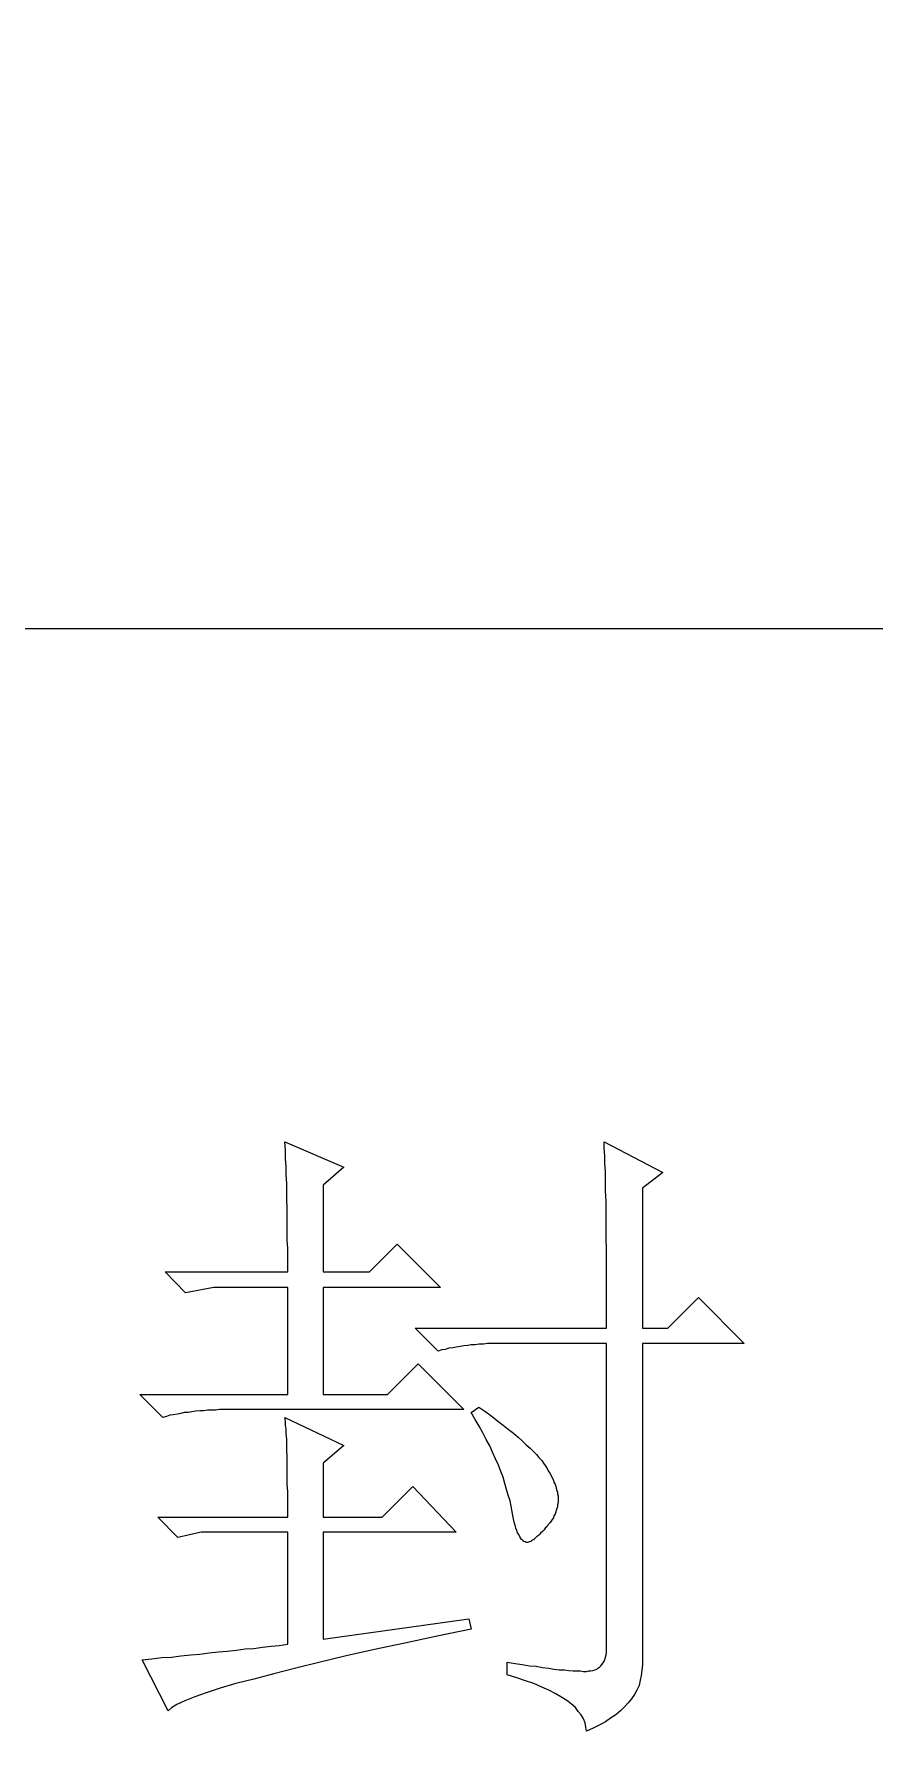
# Model space of a CAD drawing. Extents: x -325 to 325, y -324 to 275.
# Drawn here: x 38.9 to 75.8, y -323.4 to -248.9 of the extents above; entities that cross this region are included whole.
import ezdxf

# ---------------------------------------------------------------- set-up
doc = ezdxf.new("R2010")
doc.units = 0
doc.header["$MEASUREMENT"] = 0
doc.layers.get('0').update_dxf_attribs({"linetype": 'CONTINUOUS'})

msp = doc.modelspace()

# ---------------------------------------------------------------- linework, layer by layer
msp.add_lwpolyline([(-324.99998, 272.999941, -0.414214), (-322.99998, 274.999941), (-322.99998, 274.999941), (323.00002, 274.999941), (323.00002, 274.999941, -0.414214), (325.00002, 272.999941), (325.00002, 272.999941), (325.00002, -273.000059), (325.00002, -273.000059, -0.414214), (323.00002, -275.000059), (323.00002, -275.000059), (-322.99998, -275.000059), (-322.99998, -275.000059, -0.414214), (-324.99998, -273.000059), (-324.99998, -273.000059), (-324.99998, 272.999941)], format="xyb")
for points in [[(50.046523, -303.25082), (50.046523, -302.89584), (50.046523, -302.89584), (50.046523, -302.56584), (50.046523, -302.56584), (50.046523, -302.209824), (50.046523, -302.209824), (50.021548, -301.853828), (50.021548, -301.853828), (50.021548, -301.498828), (50.021548, -301.498828), (50.021548, -301.142832), (50.021548, -301.142832), (50.021548, -300.787832), (50.021548, -300.787832), (50.021548, -300.431816), (50.021548, -300.431816), (49.995503, -300.07582), (49.995503, -300.07582), (49.995503, -299.72082), (49.995503, -299.72082), (49.995503, -299.364844), (49.995503, -299.364844), (49.970527, -298.983848), (49.970527, -298.983848), (49.970527, -298.628828), (49.970527, -298.628828), (49.944541, -298.272813), (49.944541, -298.272813), (49.944541, -297.916836), (49.944541, -297.916836), (49.919507, -297.53584), (49.919507, -297.53584), (52.510518, -298.653848), (52.510518, -298.653848), (51.595527, -299.44084), (51.595527, -299.44084), (51.595527, -303.25082), (51.595527, -303.25082), (53.62751, -303.25082), (53.62751, -303.25082), (54.847495, -302.031816), (54.847495, -302.031816), (56.75252, -303.936836), (56.75252, -303.936836), (51.595527, -303.936836), (51.595527, -303.936836), (51.595527, -308.63584), (51.595527, -308.63584), (54.415542, -308.63584), (54.415542, -308.63584), (55.761533, -307.289844), (55.761533, -307.289844), (57.76854, -309.296816), (57.76854, -309.296816), (47.22752, -309.296816), (47.22752, -309.296816), (47.049541, -309.296816), (47.049541, -309.296816), (46.871504, -309.321816), (46.871504, -309.321816), (46.693521, -309.321816), (46.693521, -309.321816), (46.515542, -309.321816), (46.515542, -309.321816), (46.36355, -309.346816), (46.36355, -309.346816), (46.185513, -309.346816), (46.185513, -309.346816), (46.007534, -309.372852), (46.007534, -309.372852), (45.830508, -309.397813), (45.830508, -309.397813), (45.6775, -309.423828), (45.6775, -309.423828), (45.499521, -309.423828), (45.499521, -309.423828), (45.347529, -309.473848), (45.347529, -309.473848), (45.195537, -309.499824), (45.195537, -309.499824), (45.0175, -309.524844), (45.0175, -309.524844), (44.864492, -309.55082), (44.864492, -309.55082), (44.712505, -309.60082), (44.712505, -309.60082), (44.560513, -309.651816), (44.560513, -309.651816), (43.544551, -308.63584), (43.544551, -308.63584), (50.046523, -308.63584), (50.046523, -308.63584), (50.046523, -303.936836), (50.046523, -303.936836), (46.795508, -303.936836), (46.795508, -303.936836), (45.550542, -304.16584), (45.550542, -304.16584), (44.661543, -303.25082), (44.661543, -303.25082), (50.046523, -303.25082)], [(59.673506, -320.39582), (60.028511, -320.446816), (60.028511, -320.446816), (60.333511, -320.497832), (60.333511, -320.497832), (60.66354, -320.548828), (60.66354, -320.548828), (60.943501, -320.573828), (60.943501, -320.573828), (61.222515, -320.624824), (61.222515, -320.624824), (61.501523, -320.649824), (61.501523, -320.649824), (61.730522, -320.70082), (61.730522, -320.70082), (61.959521, -320.726816), (61.959521, -320.726816), (62.18751, -320.726816), (62.18751, -320.726816), (62.390522, -320.751816), (62.390522, -320.751816), (62.568501, -320.776816), (62.568501, -320.776816), (62.746538, -320.776816), (62.746538, -320.776816), (62.89853, -320.776816), (62.89853, -320.776816), (63.025547, -320.802832), (63.025547, -320.802832), (63.152505, -320.802832), (63.152505, -320.802832), (63.254492, -320.776816), (63.254492, -320.776816), (63.356533, -320.776816), (63.356533, -320.776816), (63.432529, -320.751816), (63.432529, -320.751816), (63.533501, -320.726816), (63.533501, -320.726816), (63.610508, -320.70082), (63.610508, -320.70082), (63.660518, -320.649824), (63.660518, -320.649824), (63.737524, -320.599824), (63.737524, -320.599824), (63.787534, -320.548828), (63.787534, -320.548828), (63.838496, -320.497832), (63.838496, -320.497832), (63.889517, -320.421816), (63.889517, -320.421816), (63.940542, -320.34582), (63.940542, -320.34582), (63.965513, -320.268848), (63.965513, -320.268848), (63.991504, -320.167832), (63.991504, -320.167832), (64.016538, -320.06582), (64.016538, -320.06582), (64.041509, -319.964824), (64.041509, -319.964824), (64.041509, -319.837832), (64.041509, -319.837832), (64.041509, -319.73582), (64.041509, -319.73582), (64.041509, -306.40084), (64.041509, -306.40084), (59.342524, -306.40084), (59.342524, -306.40084), (59.165498, -306.40084), (59.165498, -306.40084), (58.987515, -306.40084), (58.987515, -306.40084), (58.809536, -306.40084), (58.809536, -306.40084), (58.631499, -306.42584), (58.631499, -306.42584), (58.453521, -306.42584), (58.453521, -306.42584), (58.276553, -306.451836), (58.276553, -306.451836), (58.098516, -306.451836), (58.098516, -306.451836), (57.945508, -306.476836), (57.945508, -306.476836), (57.76854, -306.502813), (57.76854, -306.502813), (57.615537, -306.527832), (57.615537, -306.527832), (57.4375, -306.552832), (57.4375, -306.552832), (57.285508, -306.578809), (57.285508, -306.578809), (57.107524, -306.603828), (57.107524, -306.603828), (56.955537, -306.654844), (56.955537, -306.654844), (56.802529, -306.679824), (56.802529, -306.679824), (56.650537, -306.73084), (56.650537, -306.73084), (55.634517, -305.714824), (55.634517, -305.714824), (64.041509, -305.714824), (64.041509, -305.714824), (64.041509, -304.978809), (64.041509, -304.978809), (64.041509, -304.266836), (64.041509, -304.266836), (64.041509, -303.581836), (64.041509, -303.581836), (64.041509, -302.946836), (64.041509, -302.946836), (64.041509, -302.311836), (64.041509, -302.311836), (64.016538, -301.726816), (64.016538, -301.726816), (64.016538, -301.168828), (64.016538, -301.168828), (64.016538, -300.66082), (64.016538, -300.66082), (64.016538, -300.152832), (64.016538, -300.152832), (63.991504, -299.694844), (63.991504, -299.694844), (63.991504, -299.263828), (63.991504, -299.263828), (63.991504, -298.856816), (63.991504, -298.856816), (63.965513, -298.47584), (63.965513, -298.47584), (63.965513, -298.14584), (63.965513, -298.14584), (63.940542, -297.81582), (63.940542, -297.81582), (63.940542, -297.53584), (63.940542, -297.53584), (66.505508, -298.882852), (66.505508, -298.882852), (65.616504, -299.567813), (65.616504, -299.567813), (65.616504, -305.714824), (65.616504, -305.714824), (66.734507, -305.714824), (66.734507, -305.714824), (68.080498, -304.368828), (68.080498, -304.368828), (70.08751, -306.40084), (70.08751, -306.40084), (65.616504, -306.40084), (65.616504, -306.40084), (65.616504, -320.497832), (65.616504, -320.497832), (65.591528, -320.751816), (65.591528, -320.751816), (65.565542, -320.98082), (65.565542, -320.98082), (65.515532, -321.183828), (65.515532, -321.183828), (65.464512, -321.411816), (65.464512, -321.411816), (65.362529, -321.61582), (65.362529, -321.61582), (65.261499, -321.818828), (65.261499, -321.818828), (65.134541, -321.996836), (65.134541, -321.996836), (64.981533, -322.173828), (64.981533, -322.173828), (64.829541, -322.351816), (64.829541, -322.351816), (64.651504, -322.529824), (64.651504, -322.529824), (64.448491, -322.707832), (64.448491, -322.707832), (64.219551, -322.859824), (64.219551, -322.859824), (63.991504, -323.012832), (63.991504, -323.012832), (63.737524, -323.139824), (63.737524, -323.139824), (63.457505, -323.291836), (63.457505, -323.291836), (63.152505, -323.418828), (63.152505, -323.418828), (63.127534, -323.24082), (63.127534, -323.24082), (63.1025, -323.062832), (63.1025, -323.062832), (63.025547, -322.88582), (63.025547, -322.88582), (62.924521, -322.707832), (62.924521, -322.707832), (62.7975, -322.554824), (62.7975, -322.554824), (62.670542, -322.377832), (62.670542, -322.377832), (62.49251, -322.224824), (62.49251, -322.224824), (62.289497, -322.072832), (62.289497, -322.072832), (62.035518, -321.919824), (62.035518, -321.919824), (61.781543, -321.767832), (61.781543, -321.767832), (61.501523, -321.61582), (61.501523, -321.61582), (61.197539, -321.488828), (61.197539, -321.488828), (60.841519, -321.33582), (60.841519, -321.33582), (60.485503, -321.208828), (60.485503, -321.208828), (60.104507, -321.081816), (60.104507, -321.081816), (59.673506, -320.954824), (59.673506, -320.954824), (59.673506, -320.39582)], [(58.098516, -309.423828), (58.428545, -309.194824), (58.428545, -309.194824), (58.73354, -309.397813), (58.73354, -309.397813), (59.012549, -309.60082), (59.012549, -309.60082), (59.266528, -309.804824), (59.266528, -309.804824), (59.495527, -309.981816), (59.495527, -309.981816), (59.723516, -310.159824), (59.723516, -310.159824), (59.952515, -310.337832), (59.952515, -310.337832), (60.155527, -310.51582), (60.155527, -310.51582), (60.333511, -310.667852), (60.333511, -310.667852), (60.511548, -310.84582), (60.511548, -310.84582), (60.689526, -310.997852), (60.689526, -310.997852), (60.816543, -311.124824), (60.816543, -311.124824), (60.968535, -311.277832), (60.968535, -311.277832), (61.070522, -311.404824), (61.070522, -311.404824), (61.197539, -311.531836), (61.197539, -311.531836), (61.273535, -311.658828), (61.273535, -311.658828), (61.349531, -311.759824), (61.349531, -311.759824), (61.425527, -311.886816), (61.425527, -311.886816), (61.476548, -311.988828), (61.476548, -311.988828), (61.552544, -312.09084), (61.552544, -312.09084), (61.603506, -312.191836), (61.603506, -312.191836), (61.654526, -312.293828), (61.654526, -312.293828), (61.705547, -312.394824), (61.705547, -312.394824), (61.730522, -312.496816), (61.730522, -312.496816), (61.781543, -312.572832), (61.781543, -312.572832), (61.806519, -312.674824), (61.806519, -312.674824), (61.832505, -312.75082), (61.832505, -312.75082), (61.857539, -312.852832), (61.857539, -312.852832), (61.882515, -312.928828), (61.882515, -312.928828), (61.882515, -313.004824), (61.882515, -313.004824), (61.908501, -313.08082), (61.908501, -313.08082), (61.908501, -313.156816), (61.908501, -313.156816), (61.908501, -313.233828), (61.908501, -313.233828), (61.908501, -313.309824), (61.908501, -313.309824), (61.908501, -313.38582), (61.908501, -313.38582), (61.882515, -313.487832), (61.882515, -313.487832), (61.882515, -313.563828), (61.882515, -313.563828), (61.857539, -313.639824), (61.857539, -313.639824), (61.832505, -313.71582), (61.832505, -313.71582), (61.806519, -313.791816), (61.806519, -313.791816), (61.781543, -313.893828), (61.781543, -313.893828), (61.730522, -313.969824), (61.730522, -313.969824), (61.705547, -314.04582), (61.705547, -314.04582), (61.654526, -314.122832), (61.654526, -314.122832), (61.603506, -314.198828), (61.603506, -314.198828), (61.552544, -314.274824), (61.552544, -314.274824), (61.476548, -314.35082), (61.476548, -314.35082), (61.425527, -314.426836), (61.425527, -314.426836), (61.349531, -314.503828), (61.349531, -314.503828), (61.298506, -314.579824), (61.298506, -314.579824), (61.222515, -314.65584), (61.222515, -314.65584), (61.146519, -314.731836), (61.146519, -314.731836), (61.095493, -314.782832), (61.095493, -314.782832), (61.044531, -314.833828), (61.044531, -314.833828), (60.968535, -314.884805), (60.968535, -314.884805), (60.917515, -314.934824), (60.917515, -314.934824), (60.866553, -314.98582), (60.866553, -314.98582), (60.841519, -315.011836), (60.841519, -315.011836), (60.790498, -315.036836), (60.790498, -315.036836), (60.739536, -315.061836), (60.739536, -315.061836), (60.714502, -315.087832), (60.714502, -315.087832), (60.66354, -315.112832), (60.66354, -315.112832), (60.638506, -315.112832), (60.638506, -315.112832), (60.587544, -315.138809), (60.587544, -315.138809), (60.56251, -315.138809), (60.56251, -315.138809), (60.511548, -315.138809), (60.511548, -315.138809), (60.460527, -315.112832), (60.460527, -315.112832), (60.409507, -315.087832), (60.409507, -315.087832), (60.358545, -315.036836), (60.358545, -315.036836), (60.308535, -315.011836), (60.308535, -315.011836), (60.257515, -314.934824), (60.257515, -314.934824), (60.231523, -314.884805), (60.231523, -314.884805), (60.181519, -314.782832), (60.181519, -314.782832), (60.130493, -314.706836), (60.130493, -314.706836), (60.104507, -314.604824), (60.104507, -314.604824), (60.054502, -314.503828), (60.054502, -314.503828), (60.028511, -314.376836), (60.028511, -314.376836), (59.977549, -314.249805), (59.977549, -314.249805), (59.952515, -314.096836), (59.952515, -314.096836), (59.927544, -313.944824), (59.927544, -313.944824), (59.901494, -313.791816), (59.901494, -313.791816), (59.850532, -313.537832), (59.850532, -313.537832), (59.800522, -313.309824), (59.800522, -313.309824), (59.723516, -313.05582), (59.723516, -313.05582), (59.64752, -312.801836), (59.64752, -312.801836), (59.571523, -312.547832), (59.571523, -312.547832), (59.495527, -312.267832), (59.495527, -312.267832), (59.393545, -312.013828), (59.393545, -312.013828), (59.292515, -311.734824), (59.292515, -311.734824), (59.165498, -311.45582), (59.165498, -311.45582), (59.03854, -311.17582), (59.03854, -311.17582), (58.911519, -310.896836), (58.911519, -310.896836), (58.758516, -310.616816), (58.758516, -310.616816), (58.606523, -310.312832), (58.606523, -310.312832), (58.453521, -310.032852), (58.453521, -310.032852), (58.276553, -309.727813), (58.276553, -309.727813), (58.098516, -309.423828)], [(51.595527, -319.379844), (57.996528, -318.49084), (57.996528, -318.49084), (58.098516, -318.948828), (58.098516, -318.948828), (56.599517, -319.252813), (56.599517, -319.252813), (55.177529, -319.557813), (55.177529, -319.557813), (53.856509, -319.837832), (53.856509, -319.837832), (52.611548, -320.116816), (52.611548, -320.116816), (51.468511, -320.39582), (51.468511, -320.39582), (50.402539, -320.649824), (50.402539, -320.649824), (49.436528, -320.903828), (49.436528, -320.903828), (48.547524, -321.132832), (48.547524, -321.132832), (47.760503, -321.33582), (47.760503, -321.33582), (47.074517, -321.538828), (47.074517, -321.538828), (46.465537, -321.742832), (46.465537, -321.742832), (45.957524, -321.919824), (45.957524, -321.919824), (45.525508, -322.097832), (45.525508, -322.097832), (45.169551, -322.25082), (45.169551, -322.25082), (44.941504, -322.402832), (44.941504, -322.402832), (44.788496, -322.529824), (44.788496, -322.529824), (43.645518, -320.294824), (43.645518, -320.294824), (44.077534, -320.243828), (44.077534, -320.243828), (44.509551, -320.192813), (44.509551, -320.192813), (44.941504, -320.167832), (44.941504, -320.167832), (45.347529, -320.116816), (45.347529, -320.116816), (45.779546, -320.06582), (45.779546, -320.06582), (46.185513, -320.04082), (46.185513, -320.04082), (46.592554, -319.989824), (46.592554, -319.989824), (46.998521, -319.938848), (46.998521, -319.938848), (47.379512, -319.913828), (47.379512, -319.913828), (47.785537, -319.862813), (47.785537, -319.862813), (48.166533, -319.811816), (48.166533, -319.811816), (48.547524, -319.786816), (48.547524, -319.786816), (48.928516, -319.73582), (48.928516, -319.73582), (49.309512, -319.684824), (49.309512, -319.684824), (49.665527, -319.659824), (49.665527, -319.659824), (50.046523, -319.608828), (50.046523, -319.608828), (50.046523, -314.68082), (50.046523, -314.68082), (46.236533, -314.68082), (46.236533, -314.68082), (45.220513, -314.909824), (45.220513, -314.909824), (44.331509, -314.02082), (44.331509, -314.02082), (50.046523, -314.02082), (50.046523, -314.02082), (50.046523, -313.614824), (50.046523, -313.614824), (50.046523, -313.258828), (50.046523, -313.258828), (50.046523, -312.902832), (50.046523, -312.902832), (50.021548, -312.572832), (50.021548, -312.572832), (50.021548, -312.242832), (50.021548, -312.242832), (50.021548, -311.912832), (50.021548, -311.912832), (50.021548, -311.632852), (50.021548, -311.632852), (50.021548, -311.353828), (50.021548, -311.353828), (49.995503, -311.074824), (49.995503, -311.074824), (49.995503, -310.82082), (49.995503, -310.82082), (49.995503, -310.591816), (49.995503, -310.591816), (49.970527, -310.362813), (49.970527, -310.362813), (49.970527, -310.159824), (49.970527, -310.159824), (49.944541, -309.981816), (49.944541, -309.981816), (49.944541, -309.804824), (49.944541, -309.804824), (49.919507, -309.651816), (49.919507, -309.651816), (52.510518, -310.87082), (52.510518, -310.87082), (51.595527, -311.658828), (51.595527, -311.658828), (51.595527, -314.02082), (51.595527, -314.02082), (54.186543, -314.02082), (54.186543, -314.02082), (55.532534, -312.674824), (55.532534, -312.674824), (57.4375, -314.68082), (57.4375, -314.68082), (51.595527, -314.68082), (51.595527, -314.68082), (51.595527, -319.379844)]]:
    msp.add_lwpolyline(points)

doc.saveas('drawing.dxf')
